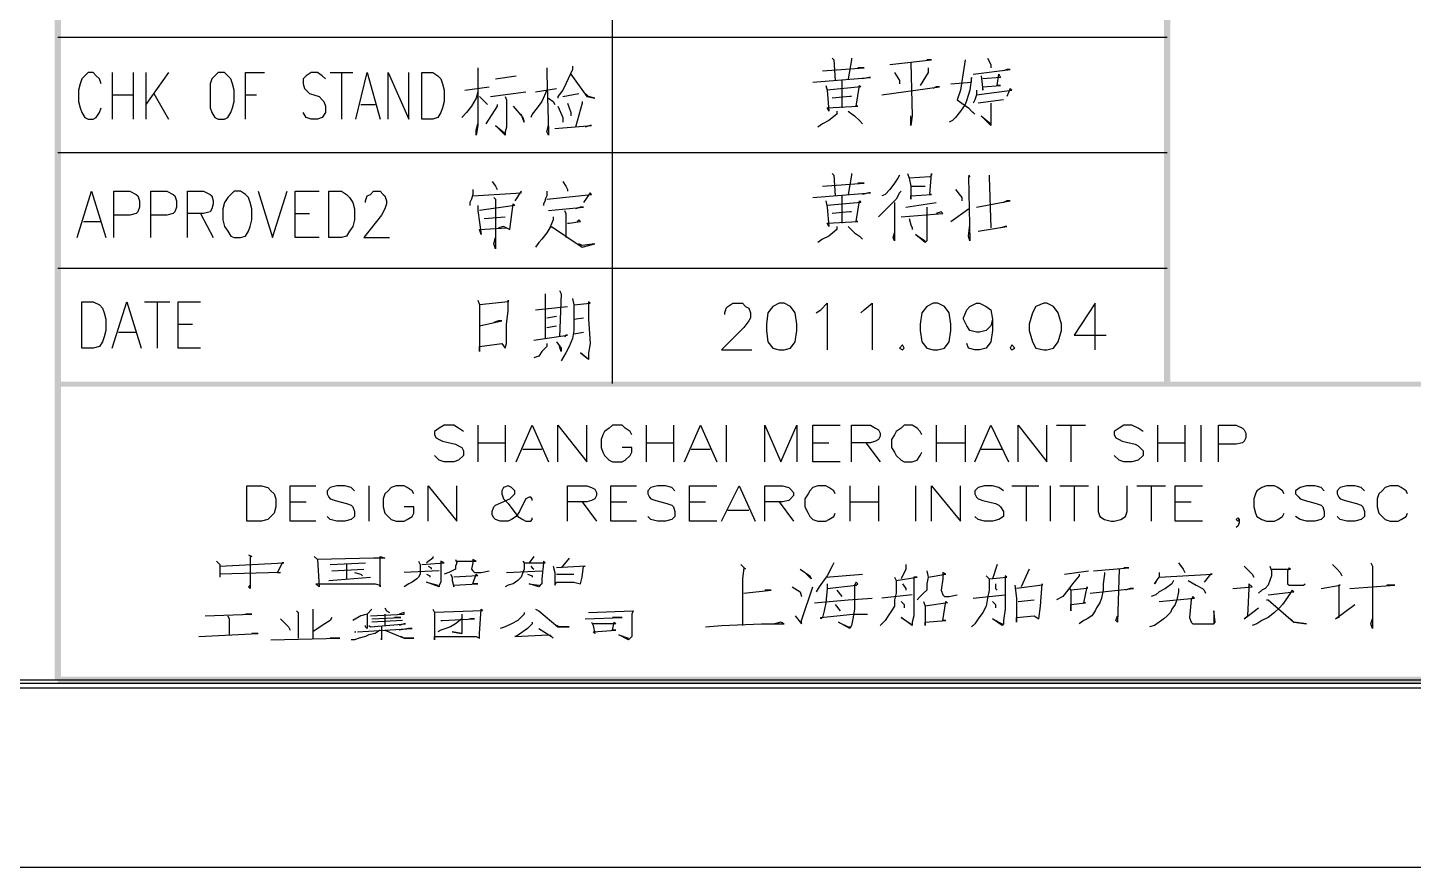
# Model space of a CAD drawing. Header units: millimetres. Extents: x 0.6 to 49, y 0.3 to 23.1.
# Drawn here: x 41.68 to 44.561, y 0.28 to 2.027 of the extents above; entities that cross this region are included whole.
import ezdxf

# ---------------------------------------------------------------- set-up
doc = ezdxf.new("R2010")
doc.units = ezdxf.units.MM
doc.layers.add('PDF_Geometry', color=7, linetype='Continuous')
doc.layers.add('PDF_Solid Fills', color=7, linetype='Continuous')

msp = doc.modelspace()

# ---------------------------------------------------------------- linework, layer by layer
at = {"layer": 'PDF_Geometry', "lineweight": 25}
for points in [[(0.6028, 23.1), (0.6028, 0.28), (49.0494, 0.28), (49.0494, 23.1)], [(1.5528, 22.7267), (1.5528, 0.6533), (48.6761, 0.6533), (48.6761, 22.7267)], [(42.0761, 1.9333), (42.0694, 1.9267), (42.0628, 1.92), (42.0594, 1.91), (42.0594, 1.86), (42.0628, 1.85), (42.0694, 1.84), (42.0761, 1.8367), (42.0894, 1.8367), (42.0961, 1.84), (42.1028, 1.85), (42.1061, 1.86), (42.1094, 1.8733), (42.1094, 1.8967), (42.1061, 1.91), (42.1028, 1.92), (42.0961, 1.9267), (42.0894, 1.9333)], [(42.4994, 1.8367), (42.4994, 1.9333), (42.5228, 1.9333), (42.5328, 1.9267), (42.5394, 1.92), (42.5428, 1.91), (42.5461, 1.8967), (42.5461, 1.8733), (42.5428, 1.86), (42.5394, 1.85), (42.5328, 1.84), (42.5228, 1.8367)], [(42.1094, 1.6867), (42.1028, 1.68), (42.0961, 1.6733), (42.0894, 1.6633), (42.0861, 1.65), (42.0861, 1.6267), (42.0894, 1.6133), (42.0961, 1.6033), (42.1028, 1.5933), (42.1094, 1.59), (42.1228, 1.59), (42.1328, 1.5933), (42.1394, 1.6033), (42.1428, 1.6133), (42.1461, 1.6267), (42.1461, 1.65), (42.1428, 1.6633), (42.1394, 1.6733), (42.1328, 1.68), (42.1228, 1.6867)], [(42.3061, 1.59), (42.3061, 1.6867), (42.3328, 1.6867), (42.3428, 1.68), (42.3494, 1.6733), (42.3561, 1.6633), (42.3594, 1.65), (42.3594, 1.6267), (42.3561, 1.6133), (42.3494, 1.6033), (42.3428, 1.5933), (42.3328, 1.59)], [(41.7928, 1.36), (41.7928, 1.4567), (41.8161, 1.4567), (41.8294, 1.45), (41.8361, 1.4433), (41.8394, 1.4333), (41.8428, 1.42), (41.8428, 1.3967), (41.8394, 1.3833), (41.8361, 1.3733), (41.8294, 1.3633), (41.8161, 1.36)], [(43.2428, 1.4533), (43.2294, 1.4467), (43.2194, 1.4333), (43.2161, 1.41), (43.2161, 1.3967), (43.2194, 1.3733), (43.2294, 1.36), (43.2428, 1.3567), (43.2528, 1.3567), (43.2661, 1.36), (43.2761, 1.3733), (43.2794, 1.3967), (43.2794, 1.41), (43.2761, 1.4333), (43.2661, 1.4467), (43.2528, 1.4533)], [(43.5628, 1.4533), (43.5494, 1.4467), (43.5394, 1.4333), (43.5361, 1.41), (43.5361, 1.3967), (43.5394, 1.3733), (43.5494, 1.36), (43.5628, 1.3567), (43.5728, 1.3567), (43.5861, 1.36), (43.5961, 1.3733), (43.5994, 1.3967), (43.5994, 1.41), (43.5961, 1.4333), (43.5861, 1.4467), (43.5728, 1.4533)], [(43.7928, 1.4533), (43.7761, 1.4467), (43.7694, 1.4333), (43.7628, 1.41), (43.7628, 1.3967), (43.7694, 1.3733), (43.7761, 1.36), (43.7928, 1.3567), (43.7994, 1.3567), (43.8128, 1.36), (43.8228, 1.3733), (43.8294, 1.3967), (43.8294, 1.41), (43.8228, 1.4333), (43.8128, 1.4467), (43.7994, 1.4533)], [(43.4994, 1.3667), (43.4928, 1.36), (43.4994, 1.3567), (43.5028, 1.36)], [(43.7261, 1.3667), (43.7228, 1.36), (43.7261, 1.3567), (43.7328, 1.36)], [(42.1361, 1), (42.1361, 1.0733), (42.1661, 1.0733), (42.1794, 1.07), (42.1861, 1.0633), (42.1928, 1.0567), (42.1961, 1.0467), (42.1961, 1.03), (42.1928, 1.0167), (42.1861, 1.01), (42.1794, 1.0033), (42.1661, 1)]]:
    msp.add_lwpolyline(points, close=True, dxfattribs=at)
for points in [[(48.6661, 0.6633), (48.6661, 22.7167), (1.5628, 22.7167), (1.5628, 0.6633), (48.6761, 0.6633)], [(48.6594, 0.67), (48.6594, 22.71), (1.5694, 22.71), (1.5694, 0.67), (48.6761, 0.67)], [(42.8961, 1.2867), (42.8961, 2.7267)], [(41.7428, 2.0067), (44.0494, 2.0067)], [(43.3528, 1.9633), (43.3561, 1.96), (43.3594, 1.9167)], [(43.3928, 1.9633), (43.3928, 1.96), (43.3861, 1.92)], [(43.4728, 1.95), (43.5594, 1.96), (43.5494, 1.96)], [(43.6294, 1.96), (43.6194, 1.8967), (43.6128, 1.8767), (43.6228, 1.87), (43.6361, 1.86), (43.6428, 1.8533), (43.6494, 1.8467), (43.6394, 1.8567)], [(43.6761, 1.9633), (43.6828, 1.95), (43.6828, 1.9433)], [(41.8328, 1.91), (41.8294, 1.92), (41.8228, 1.9267), (41.8161, 1.9333), (41.8061, 1.9333), (41.7994, 1.9267), (41.7928, 1.92), (41.7894, 1.91), (41.7861, 1.8967), (41.7861, 1.8733), (41.7894, 1.86), (41.7928, 1.85), (41.7994, 1.84), (41.8061, 1.8367), (41.8161, 1.8367), (41.8228, 1.84), (41.8294, 1.85), (41.8328, 1.86)], [(41.8561, 1.9333), (41.8561, 1.8367)], [(41.8994, 1.9333), (41.8994, 1.8367)], [(41.9261, 1.9333), (41.9261, 1.8367)], [(41.9728, 1.9333), (41.9261, 1.8667)], [(42.1328, 1.8367), (42.1328, 1.9333), (42.1728, 1.9333)], [(42.2994, 1.92), (42.2928, 1.9267), (42.2828, 1.9333), (42.2694, 1.9333), (42.2594, 1.9267), (42.2528, 1.92), (42.2528, 1.91), (42.2561, 1.9), (42.2594, 1.8967), (42.2661, 1.89), (42.2861, 1.8833), (42.2928, 1.8767), (42.2961, 1.8733), (42.2994, 1.8633), (42.2994, 1.85), (42.2928, 1.84), (42.2828, 1.8367), (42.2694, 1.8367), (42.2594, 1.84), (42.2528, 1.85)], [(42.3094, 1.9333), (42.3561, 1.9333)], [(42.3328, 1.9333), (42.3328, 1.8367)], [(42.3628, 1.8367), (42.3861, 1.9333), (42.4128, 1.8367)], [(42.4294, 1.8367), (42.4294, 1.9333), (42.4728, 1.8367), (42.4728, 1.9333)], [(42.6161, 1.9433), (42.6161, 1.8233), (42.6128, 1.8033), (42.6128, 1.8133), (42.6161, 1.8267)], [(42.7594, 1.9433), (42.7594, 1.93), (42.7628, 1.81), (42.7628, 1.8033), (42.7594, 1.81), (42.7628, 1.8233)], [(42.8128, 1.9467), (42.8128, 1.94), (42.7994, 1.91), (42.7928, 1.8967), (42.7828, 1.8833), (42.7828, 1.88)], [(43.3328, 1.9367), (43.4194, 1.9433), (43.4061, 1.9433)], [(43.4828, 1.9333), (43.4928, 1.9167), (43.4928, 1.91)], [(43.5161, 1.9533), (43.5194, 1.8433), (43.5161, 1.8233), (43.5161, 1.8433)], [(43.5528, 1.9433), (43.5528, 1.9333), (43.5361, 1.9067)], [(43.6461, 1.93), (43.7228, 1.94), (43.7161, 1.94), (43.7094, 1.9367)], [(42.5894, 1.8967), (42.6394, 1.9033)], [(42.6528, 1.92), (42.6961, 1.9267)], [(42.8094, 1.93), (42.8428, 1.8833), (42.8594, 1.88), (42.8461, 1.8833), (42.8361, 1.8933)], [(43.3128, 1.9133), (43.4328, 1.9233), (43.4294, 1.9233), (43.4161, 1.92)], [(43.3394, 1.9067), (43.3428, 1.8967), (43.3461, 1.8533), (43.3428, 1.86), (43.4061, 1.8633), (43.4028, 1.8633), (43.4094, 1.9067), (43.4128, 1.9033), (43.3428, 1.8967)], [(43.3728, 1.9167), (43.3728, 1.86)], [(43.4561, 1.8867), (43.5761, 1.9033), (43.5694, 1.9033), (43.5628, 1.9)], [(43.5994, 1.91), (43.6428, 1.9133), (43.6428, 1.9233), (43.6394, 1.8967), (43.6328, 1.8767), (43.6294, 1.8667), (43.6194, 1.8533), (43.6094, 1.84), (43.6028, 1.8333), (43.5961, 1.83)], [(43.6628, 1.9267), (43.6661, 1.8967), (43.6661, 1.9033), (43.7028, 1.9067), (43.6961, 1.9067), (43.6994, 1.93), (43.7028, 1.9233), (43.6661, 1.92)], [(41.8561, 1.8867), (41.8994, 1.8867)], [(41.9428, 1.89), (41.9728, 1.8367)], [(42.1328, 1.8867), (42.1561, 1.8867)], [(42.6161, 1.8933), (42.6128, 1.88), (42.6028, 1.8633), (42.5928, 1.85), (42.5828, 1.84)], [(42.6194, 1.8833), (42.6361, 1.8667)], [(42.6428, 1.8833), (42.7161, 1.8933)], [(42.6728, 1.8833), (42.6761, 1.8767), (42.6761, 1.82), (42.6728, 1.81), (42.6728, 1.8033), (42.6528, 1.8233), (42.6728, 1.8067)], [(42.7594, 1.8967), (42.7494, 1.8733), (42.7394, 1.86), (42.7294, 1.8467), (42.7261, 1.84)], [(42.7361, 1.8933), (42.7794, 1.9)], [(42.7628, 1.88), (42.7728, 1.8733), (42.7761, 1.8667)], [(42.7928, 1.8833), (42.8261, 1.89)], [(42.8328, 1.8733), (42.8328, 1.87), (42.8194, 1.82)], [(43.3928, 1.8833), (43.3894, 1.8833), (43.3528, 1.88)], [(43.6528, 1.8967), (43.6528, 1.8867), (43.6494, 1.8767), (43.6461, 1.87)], [(43.6528, 1.8867), (43.7261, 1.8967), (43.7228, 1.9), (43.7161, 1.8833)], [(43.7094, 1.8767), (43.6561, 1.87)], [(42.3728, 1.8667), (42.4028, 1.8667)], [(42.6561, 1.8667), (42.6561, 1.8633), (42.6328, 1.8267)], [(42.6894, 1.8633), (42.7094, 1.84), (42.7128, 1.83), (42.7061, 1.8467)], [(42.7828, 1.8633), (42.7928, 1.84), (42.7928, 1.83)], [(42.8028, 1.87), (42.8094, 1.85), (42.8094, 1.8433)], [(43.3628, 1.8533), (43.3628, 1.8467), (43.3461, 1.8333), (43.3328, 1.8267), (43.3228, 1.82)], [(43.3861, 1.8533), (43.3994, 1.8433), (43.4094, 1.8333), (43.4161, 1.8267)], [(43.6828, 1.87), (43.6828, 1.8233), (43.6628, 1.8433), (43.6828, 1.8267)], [(42.7761, 1.8167), (42.8528, 1.8233), (42.8494, 1.8233), (42.8394, 1.82)], [(41.7428, 1.7667), (44.0494, 1.7667)], [(42.6461, 1.7067), (42.6528, 1.6967), (42.6561, 1.69)], [(42.7928, 1.7067), (42.7994, 1.6967), (42.8028, 1.69), (42.8028, 1.6867)], [(43.3328, 1.6967), (43.4194, 1.7033), (43.4061, 1.7033)], [(43.3528, 1.7233), (43.3561, 1.72), (43.3594, 1.6767)], [(43.3928, 1.7233), (43.3928, 1.72), (43.3861, 1.68)], [(43.4928, 1.72), (43.4894, 1.7133), (43.4828, 1.7033), (43.4728, 1.69), (43.4628, 1.68), (43.4561, 1.6767)], [(43.5094, 1.7233), (43.5128, 1.7133), (43.5161, 1.6967), (43.5161, 1.67), (43.5161, 1.6767), (43.5594, 1.68), (43.5561, 1.68), (43.5594, 1.7233), (43.5594, 1.72), (43.5561, 1.7167), (43.5128, 1.7133)], [(43.6361, 1.72), (43.6394, 1.7167), (43.6361, 1.7167), (43.6394, 1.5833), (43.6361, 1.5933), (43.6394, 1.6167)], [(43.6794, 1.72), (43.6794, 1.7167), (43.6828, 1.61)], [(41.7828, 1.59), (41.8128, 1.6867), (41.8428, 1.59)], [(41.8594, 1.59), (41.8594, 1.6867), (41.8928, 1.6867), (41.9061, 1.68), (41.9094, 1.6767), (41.9128, 1.6667), (41.9128, 1.6533), (41.9094, 1.6433), (41.9061, 1.64), (41.8928, 1.6367), (41.8594, 1.6367)], [(41.9361, 1.59), (41.9361, 1.6867), (41.9694, 1.6867), (41.9828, 1.68), (41.9861, 1.6767), (41.9894, 1.6667), (41.9894, 1.6533), (41.9861, 1.6433), (41.9828, 1.64), (41.9694, 1.6367), (41.9361, 1.6367)], [(42.0128, 1.59), (42.0128, 1.6867), (42.0461, 1.6867), (42.0594, 1.68), (42.0628, 1.6767), (42.0661, 1.6667), (42.0661, 1.66), (42.0628, 1.65), (42.0594, 1.6433), (42.0461, 1.64), (42.0128, 1.64)], [(42.1594, 1.6867), (42.1894, 1.59), (42.2194, 1.6867)], [(42.2861, 1.59), (42.2361, 1.59), (42.2361, 1.6867), (42.2861, 1.6867)], [(42.3828, 1.6633), (42.3828, 1.6667), (42.3861, 1.6767), (42.3928, 1.68), (42.3994, 1.6867), (42.4128, 1.6867), (42.4194, 1.68), (42.4228, 1.6767), (42.4261, 1.6667), (42.4261, 1.66), (42.4228, 1.65), (42.4161, 1.6367), (42.3794, 1.59), (42.4328, 1.59)], [(42.6061, 1.69), (42.6061, 1.68), (42.6028, 1.67), (42.5994, 1.6633), (42.5994, 1.6567)], [(42.6061, 1.6767), (42.7061, 1.6833), (42.7061, 1.6867), (42.6928, 1.6667)], [(42.6494, 1.6733), (42.6528, 1.67), (42.6528, 1.5667), (42.6494, 1.5767), (42.6528, 1.59)], [(42.7594, 1.6867), (42.7594, 1.6767), (42.7561, 1.67), (42.7561, 1.6667), (42.7528, 1.66), (42.7528, 1.6567)], [(42.7594, 1.67), (42.8528, 1.68), (42.8494, 1.6833), (42.8361, 1.6633)], [(43.3128, 1.6733), (43.4328, 1.6833), (43.4294, 1.6833), (43.4161, 1.68)], [(43.3728, 1.6767), (43.3728, 1.62)], [(43.4961, 1.6867), (43.4928, 1.6833), (43.4861, 1.67), (43.4694, 1.6533), (43.4594, 1.6433), (43.4494, 1.6333)], [(43.5161, 1.6967), (43.5461, 1.6967)], [(43.6094, 1.69), (43.6194, 1.6767), (43.6228, 1.6733), (43.6228, 1.6667)], [(42.6161, 1.6567), (42.6161, 1.6467), (42.6228, 1.5967), (42.6194, 1.6067), (42.6761, 1.61), (42.6694, 1.6133), (42.6594, 1.61)], [(42.6761, 1.61), (42.6828, 1.6067), (42.6894, 1.66), (42.6928, 1.6567), (42.6194, 1.6467)], [(42.7628, 1.6467), (42.8361, 1.6533), (42.8294, 1.6533), (42.8194, 1.65)], [(42.7961, 1.6467), (42.7994, 1.64), (42.7994, 1.59)], [(43.3394, 1.6667), (43.3428, 1.6533), (43.3461, 1.6133), (43.3428, 1.62), (43.4061, 1.6233), (43.4028, 1.6233), (43.4094, 1.6667), (43.4128, 1.6633), (43.3428, 1.6567)], [(43.3928, 1.6433), (43.3894, 1.6433), (43.3528, 1.64)], [(43.4828, 1.6633), (43.4828, 1.5833), (43.4794, 1.59), (43.4828, 1.6)], [(43.4961, 1.6333), (43.5828, 1.64), (43.5794, 1.6433), (43.5694, 1.64)], [(43.5061, 1.6533), (43.5694, 1.6633)], [(43.5494, 1.6533), (43.5494, 1.5833), (43.5461, 1.58), (43.5261, 1.5967), (43.5461, 1.5833)], [(43.5994, 1.6233), (43.6361, 1.65)], [(43.6528, 1.6533), (43.7228, 1.6667), (43.7161, 1.6667), (43.7094, 1.6633)], [(41.7961, 1.6233), (41.8328, 1.6233)], [(42.0394, 1.64), (42.0661, 1.59)], [(42.2361, 1.64), (42.2661, 1.64)], [(42.6294, 1.63), (42.6728, 1.6333)], [(42.7728, 1.6333), (42.7728, 1.6267), (42.7661, 1.61), (42.7594, 1.6), (42.7494, 1.5867), (42.7428, 1.58), (42.7361, 1.57)], [(42.7661, 1.61), (42.7694, 1.6133), (42.8328, 1.57), (42.8594, 1.5767), (42.8328, 1.5733), (42.8261, 1.5767)], [(42.8028, 1.62), (42.8061, 1.62), (42.8294, 1.6233), (42.8261, 1.6267), (42.8228, 1.6233)], [(43.3628, 1.6133), (43.3628, 1.6067), (43.3461, 1.5933), (43.3328, 1.5867), (43.3228, 1.58)], [(43.3861, 1.6133), (43.3994, 1.6), (43.4094, 1.5933), (43.4161, 1.5867)], [(43.5128, 1.63), (43.5161, 1.6167), (43.5194, 1.61), (43.5194, 1.6067)], [(43.6561, 1.6033), (43.7161, 1.6133), (43.7128, 1.6133), (43.7028, 1.61)], [(41.7428, 1.5267), (44.0494, 1.5267)], [(42.7561, 1.4733), (42.7561, 1.38)], [(42.7861, 1.48), (42.7894, 1.4733), (42.7861, 1.3833)], [(41.8561, 1.36), (41.8861, 1.4567), (41.9161, 1.36)], [(41.9228, 1.4567), (41.9761, 1.4567)], [(41.9494, 1.4567), (41.9494, 1.36)], [(42.0394, 1.36), (41.9928, 1.36), (41.9928, 1.4567), (42.0394, 1.4567)], [(42.6161, 1.46), (42.6194, 1.45), (42.6194, 1.3533), (42.6194, 1.3633), (42.6661, 1.37), (42.6728, 1.36), (42.6761, 1.37), (42.6761, 1.41), (42.6794, 1.4367), (42.6794, 1.46), (42.6794, 1.4567), (42.6194, 1.45)], [(42.7361, 1.44), (42.8028, 1.4467)], [(42.8128, 1.4633), (42.8161, 1.45), (42.8161, 1.3967), (42.8128, 1.38), (42.8061, 1.3633), (42.7994, 1.35), (42.7894, 1.3333)], [(42.8161, 1.45), (42.8494, 1.4533), (42.8461, 1.4567), (42.8461, 1.42), (42.8494, 1.37), (42.8461, 1.35), (42.8461, 1.3367), (42.8294, 1.35), (42.8428, 1.34)], [(43.1294, 1.43), (43.1294, 1.4333), (43.1328, 1.4433), (43.1361, 1.4467), (43.1461, 1.4533), (43.1661, 1.4533), (43.1728, 1.4467), (43.1794, 1.4433), (43.1828, 1.4333), (43.1828, 1.4233), (43.1794, 1.4167), (43.1694, 1.4033), (43.1228, 1.3567), (43.1861, 1.3567)], [(43.3194, 1.4333), (43.3294, 1.44), (43.3428, 1.4533), (43.3428, 1.3567)], [(43.4128, 1.4333), (43.4194, 1.44), (43.4361, 1.4533), (43.4361, 1.3567)], [(43.6861, 1.42), (43.6828, 1.4067), (43.6728, 1.3967), (43.6594, 1.3933), (43.6528, 1.3933), (43.6394, 1.3967), (43.6328, 1.4067), (43.6261, 1.42), (43.6261, 1.4233), (43.6328, 1.44), (43.6394, 1.4467), (43.6528, 1.4533), (43.6594, 1.4533), (43.6728, 1.4467), (43.6828, 1.44), (43.6861, 1.42), (43.6861, 1.3967), (43.6828, 1.3733), (43.6728, 1.36), (43.6594, 1.3567), (43.6494, 1.3567), (43.6361, 1.36), (43.6328, 1.37)], [(43.8994, 1.3567), (43.8994, 1.4533), (43.8561, 1.3867), (43.9228, 1.3867)], [(42.6194, 1.4067), (42.6661, 1.4167), (42.6594, 1.4167), (42.6494, 1.4133)], [(42.7594, 1.4233), (42.7794, 1.4267)], [(42.8161, 1.42), (42.8361, 1.4233)], [(41.8694, 1.3933), (41.9061, 1.3933)], [(41.9928, 1.41), (42.0228, 1.41)], [(42.7328, 1.3767), (42.8028, 1.3867), (42.7994, 1.3867), (42.7961, 1.3833)], [(42.7594, 1.4033), (42.7794, 1.4067)], [(42.8161, 1.39), (42.8361, 1.3933)], [(42.7594, 1.37), (42.7594, 1.3633), (42.7494, 1.3533), (42.7428, 1.3433), (42.7328, 1.34)], [(42.7794, 1.3733), (42.7894, 1.36), (42.7894, 1.3533), (42.7861, 1.3633)], [(42.5861, 1.1867), (42.5761, 1.1933), (42.5661, 1.2), (42.5461, 1.2), (42.5361, 1.1933), (42.5261, 1.1867), (42.5261, 1.18), (42.5294, 1.1733), (42.5361, 1.17), (42.5428, 1.1667), (42.5694, 1.16), (42.5761, 1.1567), (42.5828, 1.1533), (42.5861, 1.1467), (42.5861, 1.1367), (42.5761, 1.1267), (42.5661, 1.1233), (42.5461, 1.1233), (42.5361, 1.1267), (42.5261, 1.1367)], [(42.6161, 1.2), (42.6161, 1.1233)], [(42.6728, 1.2), (42.6728, 1.1233)], [(42.6961, 1.1233), (42.7294, 1.2), (42.7628, 1.1233)], [(42.7828, 1.1233), (42.7828, 1.2), (42.8428, 1.1233), (42.8428, 1.2)], [(42.9361, 1.18), (42.9328, 1.1867), (42.9228, 1.1933), (42.9161, 1.2), (42.8961, 1.2), (42.8894, 1.1933), (42.8794, 1.1867), (42.8761, 1.18), (42.8728, 1.17), (42.8728, 1.1533), (42.8761, 1.1433), (42.8794, 1.1367), (42.8894, 1.1267), (42.8961, 1.1233), (42.9161, 1.1233), (42.9228, 1.1267), (42.9328, 1.1367), (42.9361, 1.1433), (42.9361, 1.1533), (42.9161, 1.1533)], [(42.9661, 1.2), (42.9661, 1.1233)], [(43.0228, 1.2), (43.0228, 1.1233)], [(43.0461, 1.1233), (43.0794, 1.2), (43.1128, 1.1233)], [(43.1328, 1.2), (43.1328, 1.1233)], [(43.2128, 1.1233), (43.2128, 1.2), (43.2461, 1.1233), (43.2794, 1.2), (43.2794, 1.1233)], [(43.3694, 1.1233), (43.3128, 1.1233), (43.3128, 1.2), (43.3694, 1.2)], [(43.3928, 1.1233), (43.3928, 1.2), (43.4328, 1.2), (43.4428, 1.1933), (43.4494, 1.19), (43.4528, 1.1833), (43.4528, 1.1767), (43.4494, 1.17), (43.4428, 1.1667), (43.4328, 1.1633), (43.3928, 1.1633)], [(43.5394, 1.18), (43.5361, 1.1867), (43.5294, 1.1933), (43.5194, 1.2), (43.5028, 1.2), (43.4961, 1.1933), (43.4861, 1.1867), (43.4828, 1.18), (43.4761, 1.17), (43.4761, 1.1533), (43.4828, 1.1433), (43.4861, 1.1367), (43.4961, 1.1267), (43.5028, 1.1233), (43.5194, 1.1233), (43.5294, 1.1267), (43.5361, 1.1367), (43.5394, 1.1433)], [(43.5694, 1.2), (43.5694, 1.1233)], [(43.6294, 1.2), (43.6294, 1.1233)], [(43.6494, 1.1233), (43.6828, 1.2), (43.7194, 1.1233)], [(43.7394, 1.1233), (43.7394, 1.2), (43.7994, 1.1233), (43.7994, 1.2)], [(43.8194, 1.2), (43.8794, 1.2)], [(43.8494, 1.2), (43.8494, 1.1233)], [(43.9994, 1.1867), (43.9894, 1.1933), (43.9761, 1.2), (43.9594, 1.2), (43.9494, 1.1933), (43.9394, 1.1867), (43.9394, 1.18), (43.9428, 1.1733), (43.9494, 1.17), (43.9561, 1.1667), (43.9828, 1.16), (43.9894, 1.1567), (43.9928, 1.1533), (43.9994, 1.1467), (43.9994, 1.1367), (43.9894, 1.1267), (43.9761, 1.1233), (43.9594, 1.1233), (43.9494, 1.1267), (43.9394, 1.1367)], [(44.0294, 1.2), (44.0294, 1.1233)], [(44.0861, 1.2), (44.0861, 1.1233)], [(44.1194, 1.2), (44.1194, 1.1233)], [(44.1561, 1.1233), (44.1561, 1.2), (44.1928, 1.2), (44.2061, 1.1933), (44.2094, 1.19), (44.2128, 1.1833), (44.2128, 1.1733), (44.2094, 1.1667), (44.2061, 1.1633), (44.1928, 1.16), (44.1561, 1.16)], [(42.6161, 1.1633), (42.6728, 1.1633)], [(42.9661, 1.1633), (43.0228, 1.1633)], [(43.3128, 1.1633), (43.3461, 1.1633)], [(43.4228, 1.1633), (43.4528, 1.1233)], [(43.5694, 1.1633), (43.6294, 1.1633)], [(44.0294, 1.1633), (44.0861, 1.1633)], [(42.7094, 1.15), (42.7494, 1.15)], [(43.0594, 1.15), (43.0994, 1.15)], [(43.6628, 1.15), (43.7061, 1.15)], [(42.2794, 1), (42.2261, 1), (42.2261, 1.0733), (42.2794, 1.0733)], [(42.3594, 1.0633), (42.3528, 1.07), (42.3394, 1.0733), (42.3228, 1.0733), (42.3094, 1.07), (42.3028, 1.0633), (42.3028, 1.0567), (42.3061, 1.05), (42.3094, 1.0467), (42.3194, 1.0433), (42.3428, 1.0367), (42.3528, 1.0333), (42.3561, 1.03), (42.3594, 1.02), (42.3594, 1.01), (42.3528, 1.0033), (42.3394, 1), (42.3228, 1), (42.3094, 1.0033), (42.3028, 1.01)], [(42.3894, 1.0733), (42.3894, 1)], [(42.4828, 1.0567), (42.4794, 1.0633), (42.4694, 1.07), (42.4628, 1.0733), (42.4461, 1.0733), (42.4361, 1.07), (42.4294, 1.0633), (42.4228, 1.0567), (42.4194, 1.0467), (42.4194, 1.03), (42.4228, 1.0167), (42.4294, 1.01), (42.4361, 1.0033), (42.4461, 1), (42.4628, 1), (42.4694, 1.0033), (42.4794, 1.01), (42.4828, 1.0167), (42.4828, 1.03), (42.4628, 1.03)], [(42.5128, 1), (42.5128, 1.0733), (42.5728, 1), (42.5728, 1.0733)], [(42.7294, 1.0433), (42.7294, 1.0467), (42.7261, 1.05), (42.7228, 1.05), (42.7161, 1.0467), (42.7128, 1.04), (42.7028, 1.02), (42.6961, 1.01), (42.6861, 1.0033), (42.6794, 1), (42.6628, 1), (42.6528, 1.0033), (42.6494, 1.0067), (42.6461, 1.0133), (42.6461, 1.02), (42.6494, 1.03), (42.6528, 1.0333), (42.6828, 1.0467), (42.6861, 1.05), (42.6928, 1.0567), (42.6928, 1.0633), (42.6861, 1.07), (42.6794, 1.0733), (42.6694, 1.07), (42.6661, 1.0633), (42.6661, 1.0567), (42.6694, 1.0467), (42.6794, 1.0367), (42.6994, 1.01), (42.7094, 1.0033), (42.7161, 1), (42.7261, 1), (42.7294, 1.0033), (42.7294, 1.0067)], [(42.8028, 1), (42.8028, 1.0733), (42.8428, 1.0733), (42.8528, 1.07), (42.8594, 1.0667), (42.8628, 1.06), (42.8628, 1.0533), (42.8594, 1.0467), (42.8528, 1.0433), (42.8428, 1.04), (42.8028, 1.04)], [(42.9461, 1), (42.8928, 1), (42.8928, 1.0733), (42.9461, 1.0733)], [(43.0261, 1.0633), (43.0194, 1.07), (43.0061, 1.0733), (42.9894, 1.0733), (42.9761, 1.07), (42.9694, 1.0633), (42.9694, 1.0567), (42.9728, 1.05), (42.9761, 1.0467), (42.9861, 1.0433), (43.0094, 1.0367), (43.0194, 1.0333), (43.0228, 1.03), (43.0261, 1.02), (43.0261, 1.01), (43.0194, 1.0033), (43.0061, 1), (42.9894, 1), (42.9761, 1.0033), (42.9694, 1.01)], [(43.1128, 1), (43.0561, 1), (43.0561, 1.0733), (43.1128, 1.0733)], [(43.1228, 1), (43.1594, 1.0733), (43.1928, 1)], [(43.2128, 1), (43.2128, 1.0733), (43.2494, 1.0733), (43.2628, 1.07), (43.2661, 1.0667), (43.2728, 1.06), (43.2728, 1.0533), (43.2661, 1.0467), (43.2628, 1.0433), (43.2494, 1.04), (43.2128, 1.04)], [(43.3594, 1.0567), (43.3561, 1.0633), (43.3461, 1.07), (43.3394, 1.0733), (43.3228, 1.0733), (43.3128, 1.07), (43.3061, 1.0633), (43.3028, 1.0567), (43.2961, 1.0467), (43.2961, 1.03), (43.3028, 1.0167), (43.3061, 1.01), (43.3128, 1.0033), (43.3228, 1), (43.3394, 1), (43.3461, 1.0033), (43.3561, 1.01), (43.3594, 1.0167)], [(43.3894, 1.0733), (43.3894, 1)], [(43.4494, 1.0733), (43.4494, 1)], [(43.5261, 1.0733), (43.5261, 1)], [(43.5594, 1), (43.5594, 1.0733), (43.6194, 1), (43.6194, 1.0733)], [(43.7094, 1.0633), (43.6994, 1.07), (43.6861, 1.0733), (43.6694, 1.0733), (43.6561, 1.07), (43.6494, 1.0633), (43.6494, 1.0567), (43.6528, 1.05), (43.6561, 1.0467), (43.6661, 1.0433), (43.6928, 1.0367), (43.6994, 1.0333), (43.7028, 1.03), (43.7094, 1.02), (43.7094, 1.01), (43.6994, 1.0033), (43.6861, 1), (43.6694, 1), (43.6561, 1.0033), (43.6494, 1.01)], [(43.7261, 1.0733), (43.7828, 1.0733)], [(43.7561, 1.0733), (43.7561, 1)], [(43.8061, 1.0733), (43.8061, 1)], [(43.8261, 1.0733), (43.8861, 1.0733)], [(43.8561, 1.0733), (43.8561, 1)], [(43.9061, 1.0733), (43.9061, 1.02), (43.9094, 1.01), (43.9194, 1.0033), (43.9328, 1), (43.9394, 1), (43.9528, 1.0033), (43.9628, 1.01), (43.9661, 1.02), (43.9661, 1.0733)], [(43.9861, 1.0733), (44.0461, 1.0733)], [(44.0161, 1.0733), (44.0161, 1)], [(44.1228, 1), (44.0661, 1), (44.0661, 1.0733), (44.1228, 1.0733)], [(44.2928, 1.0567), (44.2894, 1.0633), (44.2794, 1.07), (44.2728, 1.0733), (44.2561, 1.0733), (44.2461, 1.07), (44.2361, 1.0633), (44.2328, 1.0567), (44.2294, 1.0467), (44.2294, 1.03), (44.2328, 1.0167), (44.2361, 1.01), (44.2461, 1.0033), (44.2561, 1), (44.2728, 1), (44.2794, 1.0033), (44.2894, 1.01), (44.2928, 1.0167)], [(44.3761, 1.0633), (44.3694, 1.07), (44.3561, 1.0733), (44.3394, 1.0733), (44.3261, 1.07), (44.3161, 1.0633), (44.3161, 1.0567), (44.3228, 1.05), (44.3261, 1.0467), (44.3361, 1.0433), (44.3594, 1.0367), (44.3694, 1.0333), (44.3728, 1.03), (44.3761, 1.02), (44.3761, 1.01), (44.3694, 1.0033), (44.3561, 1), (44.3394, 1), (44.3261, 1.0033), (44.3161, 1.01)], [(44.4594, 1.0633), (44.4528, 1.07), (44.4394, 1.0733), (44.4228, 1.0733), (44.4094, 1.07), (44.4028, 1.0633), (44.4028, 1.0567), (44.4061, 1.05), (44.4094, 1.0467), (44.4194, 1.0433), (44.4428, 1.0367), (44.4528, 1.0333), (44.4561, 1.03), (44.4594, 1.02), (44.4594, 1.01), (44.4528, 1.0033), (44.4394, 1), (44.4228, 1), (44.4094, 1.0033), (44.4028, 1.01)], [(44.5494, 1.0567), (44.5461, 1.0633), (44.5361, 1.07), (44.5294, 1.0733), (44.5128, 1.0733), (44.5028, 1.07), (44.4961, 1.0633), (44.4894, 1.0567), (44.4861, 1.0467), (44.4861, 1.03), (44.4894, 1.0167), (44.4961, 1.01), (44.5028, 1.0033), (44.5128, 1), (44.5294, 1), (44.5361, 1.0033), (44.5461, 1.01), (44.5494, 1.0167)], [(42.2261, 1.04), (42.2594, 1.04)], [(42.8328, 1.04), (42.8628, 1)], [(42.8928, 1.04), (42.9261, 1.04)], [(43.0561, 1.04), (43.0894, 1.04)], [(43.2428, 1.04), (43.2728, 1)], [(43.3894, 1.04), (43.4494, 1.04)], [(44.0661, 1.04), (44.0994, 1.04)], [(43.1361, 1.0233), (43.1794, 1.0233)], [(44.1994, 1.0033), (44.1961, 1), (44.1928, 1.0033), (44.1961, 1.0067), (44.1994, 1.0033), (44.1994, 0.9967), (44.1961, 0.99), (44.1928, 0.9867)], [(42.1394, 0.93), (42.1461, 0.9267), (42.1428, 0.9267), (42.1428, 0.86), (42.1394, 0.8633), (42.1428, 0.8667)], [(42.2761, 0.9267), (42.2828, 0.92), (42.2861, 0.8633), (42.2794, 0.87), (42.4028, 0.87), (42.4128, 0.8667), (42.4128, 0.8633), (42.4128, 0.8733), (42.4128, 0.9267), (42.4228, 0.9233), (42.3994, 0.9233), (42.2828, 0.92)], [(42.5228, 0.9267), (42.5228, 0.9233), (42.5094, 0.9133)], [(42.7328, 0.9267), (42.7228, 0.9133)], [(42.8061, 0.9233), (42.7894, 0.9033)], [(42.0728, 0.9167), (42.0794, 0.91), (42.0794, 0.8833)], [(42.0794, 0.9067), (42.2128, 0.9133), (42.2094, 0.9133), (42.1994, 0.8933), (42.2061, 0.8933), (42.0794, 0.89)], [(42.3094, 0.91), (42.3828, 0.9133)], [(42.3128, 0.8967), (42.3794, 0.9)], [(42.3428, 0.91), (42.3428, 0.88)], [(42.3594, 0.8933), (42.3728, 0.89), (42.3761, 0.8867)], [(42.4928, 0.9167), (42.4961, 0.91), (42.4961, 0.89), (42.4928, 0.8833), (42.4894, 0.88), (42.4794, 0.8733), (42.4728, 0.87), (42.4628, 0.8633)], [(42.5361, 0.8967), (42.4628, 0.8933)], [(42.4994, 0.91), (42.5461, 0.9133), (42.5394, 0.9167), (42.5394, 0.8733), (42.5361, 0.8667), (42.5361, 0.8633), (42.5094, 0.8733), (42.5328, 0.8667)], [(42.5128, 0.9067), (42.5194, 0.9033), (42.5194, 0.9)], [(42.5694, 0.92), (42.5728, 0.9133), (42.5694, 0.9067), (42.5694, 0.9), (42.5628, 0.8967), (42.5561, 0.8933), (42.5461, 0.89)], [(42.5728, 0.9167), (42.6128, 0.9167), (42.6061, 0.92), (42.6061, 0.9133), (42.6028, 0.9), (42.6061, 0.8967), (42.6094, 0.8933), (42.6228, 0.8933), (42.6394, 0.8967)], [(42.7094, 0.9167), (42.7128, 0.9133), (42.7128, 0.9), (42.7094, 0.8933), (42.7061, 0.8833), (42.6994, 0.8767), (42.6894, 0.87), (42.6794, 0.8667), (42.6728, 0.8633)], [(42.6761, 0.8933), (42.7494, 0.8967)], [(42.7128, 0.9133), (42.7561, 0.9133), (42.7528, 0.9167), (42.7528, 0.9133), (42.7494, 0.88), (42.7494, 0.87), (42.7461, 0.8667), (42.7428, 0.8633), (42.7228, 0.87), (42.7428, 0.8667)], [(42.7261, 0.9067), (42.7294, 0.9033), (42.7328, 0.9)], [(42.7728, 0.9067), (42.7761, 0.8933), (42.7761, 0.8667), (42.7794, 0.8733), (42.8161, 0.8733), (42.8294, 0.87), (42.8328, 0.8833), (42.8361, 0.9067), (42.8394, 0.9067), (42.7794, 0.9033)], [(43.1628, 0.91), (43.1728, 0.9), (43.1694, 0.9033), (43.1661, 0.88), (43.1661, 0.7833)], [(43.2861, 0.9), (43.3061, 0.8867), (43.3094, 0.88), (43.2994, 0.89)], [(43.3561, 0.9133), (43.3528, 0.9067), (43.3428, 0.8867), (43.3328, 0.8733), (43.3261, 0.8633), (43.3194, 0.8533)], [(43.5061, 0.91), (43.5061, 0.9), (43.4961, 0.88)], [(43.5494, 0.8967), (43.5528, 0.8833), (43.5494, 0.87), (43.5494, 0.8567), (43.5428, 0.85), (43.5361, 0.8433), (43.5294, 0.8367)], [(43.5528, 0.8833), (43.5894, 0.89), (43.5828, 0.8933), (43.5828, 0.88), (43.5794, 0.8567), (43.5828, 0.8467), (43.5861, 0.8433), (43.5961, 0.8433), (43.6128, 0.8467)], [(43.6961, 0.91), (43.6861, 0.88)], [(43.7628, 0.9), (43.7461, 0.8633)], [(43.8361, 0.89), (43.8861, 0.8967)], [(43.9194, 0.8933), (43.9194, 0.89), (43.9161, 0.87), (43.9161, 0.8567), (43.9128, 0.84), (43.9094, 0.83), (43.9028, 0.82), (43.8994, 0.8133), (43.8928, 0.8033), (43.8828, 0.7967), (43.8761, 0.7933), (43.8661, 0.7867)], [(43.8961, 0.8967), (43.9694, 0.9033), (43.9594, 0.9033)], [(43.9494, 0.9), (43.9461, 0.79), (43.9428, 0.7933), (43.9461, 0.8033)], [(44.0328, 0.8933), (44.0328, 0.8833), (44.0294, 0.88), (44.0261, 0.8733), (44.0228, 0.87), (44.0328, 0.8833), (44.1428, 0.89), (44.1394, 0.89), (44.1261, 0.8733)], [(44.0728, 0.9133), (44.0828, 0.9), (44.0861, 0.8933)], [(44.2094, 0.9067), (44.2261, 0.89), (44.2294, 0.8833)], [(44.2628, 0.9067), (44.2661, 0.8967), (44.2661, 0.8867), (44.2628, 0.8767), (44.2594, 0.8667), (44.2528, 0.86), (44.2461, 0.8567), (44.2394, 0.85)], [(44.2661, 0.9), (44.3061, 0.9), (44.3028, 0.9033), (44.2994, 0.8967), (44.2994, 0.87), (44.3028, 0.8667), (44.3328, 0.8667), (44.3361, 0.87)], [(44.3928, 0.91), (44.4028, 0.9), (44.4094, 0.8933), (44.4128, 0.8867)], [(44.4728, 0.9133), (44.4761, 0.9067), (44.4761, 0.7767), (44.4728, 0.7867), (44.4761, 0.7967)], [(42.3061, 0.8767), (42.3928, 0.8833)], [(42.5094, 0.89), (42.5161, 0.8867), (42.5161, 0.8833)], [(42.5594, 0.89), (42.5628, 0.8833), (42.5628, 0.8767), (42.5661, 0.8633), (42.5661, 0.8667), (42.6161, 0.87), (42.6061, 0.87), (42.6128, 0.89), (42.6161, 0.8867), (42.5661, 0.8833)], [(42.7194, 0.89), (42.7294, 0.8867), (42.7294, 0.8833)], [(42.7794, 0.89), (42.8161, 0.89)], [(43.3428, 0.87), (43.3428, 0.86), (43.3394, 0.83), (43.3361, 0.8133), (43.3328, 0.8), (43.3294, 0.7967), (43.3294, 0.8), (43.3961, 0.8067), (43.4261, 0.8067)], [(43.3394, 0.8833), (43.4161, 0.89)], [(43.3428, 0.86), (43.4028, 0.8667), (43.4061, 0.87), (43.4028, 0.8733), (43.3994, 0.8667), (43.3994, 0.8167), (43.3961, 0.7967), (43.3928, 0.7833), (43.3894, 0.7767), (43.3661, 0.79), (43.3861, 0.78), (43.3894, 0.78)], [(43.4828, 0.8833), (43.4861, 0.8767), (43.4861, 0.85), (43.4828, 0.8367), (43.4828, 0.8233), (43.4761, 0.8133), (43.4694, 0.8033), (43.4628, 0.7933), (43.4528, 0.7833)], [(43.4861, 0.8767), (43.5294, 0.8833), (43.5228, 0.8833), (43.5228, 0.8767), (43.5228, 0.8033), (43.5194, 0.79), (43.5194, 0.7833), (43.4961, 0.8), (43.5161, 0.7867)], [(43.4994, 0.87), (43.5061, 0.86), (43.5061, 0.8567)], [(43.6728, 0.8867), (43.6794, 0.88), (43.6794, 0.8567), (43.6761, 0.84), (43.6728, 0.8233), (43.6661, 0.81), (43.6561, 0.7967), (43.6494, 0.7867), (43.6428, 0.78)], [(43.6794, 0.88), (43.7161, 0.8833), (43.7128, 0.8867), (43.7128, 0.8167), (43.7094, 0.7933), (43.7094, 0.7867), (43.7061, 0.7833), (43.6861, 0.7967), (43.7061, 0.7867)], [(43.6928, 0.87), (43.6928, 0.86), (43.6961, 0.8567)], [(43.7328, 0.8667), (43.7361, 0.84), (43.7361, 0.79), (43.7361, 0.8), (43.7728, 0.8033), (43.7828, 0.7967), (43.7861, 0.8233), (43.7894, 0.87), (43.7894, 0.8667), (43.7361, 0.86)], [(43.8661, 0.89), (43.8661, 0.8867), (43.8528, 0.87), (43.8428, 0.8567), (43.8328, 0.8433), (43.8194, 0.8367)], [(44.0628, 0.8767), (44.0594, 0.87), (44.0461, 0.86), (44.0328, 0.8533), (44.0261, 0.8467), (44.0161, 0.8433)], [(44.0928, 0.8767), (44.1094, 0.8667), (44.1228, 0.86), (44.1261, 0.8567), (44.1294, 0.85)], [(44.1861, 0.86), (44.2261, 0.8633), (44.2194, 0.87), (44.2194, 0.86), (44.2161, 0.8033), (44.2094, 0.7967), (44.2394, 0.82)], [(44.3694, 0.86), (44.4094, 0.8667), (44.4061, 0.8667), (44.4061, 0.8), (44.3994, 0.7967), (44.4394, 0.8267)], [(44.4294, 0.86), (44.5228, 0.8667), (44.5061, 0.8667)], [(43.1694, 0.85), (43.2261, 0.8567), (43.2128, 0.8567)], [(43.2694, 0.8633), (43.2861, 0.8533), (43.2894, 0.8433)], [(43.2761, 0.8033), (43.2894, 0.7867), (43.2894, 0.7933), (43.3128, 0.8633)], [(43.3161, 0.83), (43.3861, 0.8367), (43.4361, 0.84)], [(43.3628, 0.8567), (43.3728, 0.8433)], [(43.5194, 0.8467), (43.4561, 0.84)], [(43.6461, 0.84), (43.7128, 0.8467)], [(43.7394, 0.8333), (43.7728, 0.8367)], [(43.8461, 0.86), (43.8494, 0.8567), (43.8494, 0.8133), (43.8494, 0.8267), (43.8794, 0.83), (43.8761, 0.83), (43.8828, 0.8633), (43.8828, 0.86), (43.8494, 0.8567)], [(43.8894, 0.85), (43.9794, 0.86), (43.9728, 0.86), (43.9628, 0.8567)], [(44.0728, 0.86), (44.0728, 0.8533), (44.0694, 0.8367), (44.0661, 0.8267), (44.0594, 0.8167), (44.0561, 0.81), (44.0494, 0.8033), (44.0428, 0.7967), (44.0328, 0.79), (44.0228, 0.7833), (44.0128, 0.78)], [(44.0328, 0.8333), (44.1061, 0.84), (44.1028, 0.8433), (44.0994, 0.8367), (44.0961, 0.8), (44.0994, 0.79), (44.1028, 0.7867), (44.1461, 0.7867), (44.1494, 0.79), (44.1461, 0.8133), (44.1461, 0.7867)], [(44.2594, 0.8467), (44.3128, 0.8533), (44.3094, 0.8567), (44.3028, 0.8467), (44.2961, 0.8367), (44.2894, 0.8267), (44.2828, 0.82), (44.2728, 0.81), (44.2594, 0.8), (44.2461, 0.7933), (44.2361, 0.7867), (44.2261, 0.7833)], [(44.2561, 0.8367), (44.2594, 0.8367), (44.3128, 0.79), (44.3394, 0.7867), (44.3128, 0.79), (44.3061, 0.7967)], [(42.0494, 0.8033), (42.1461, 0.8067), (42.1328, 0.8067)], [(42.2394, 0.8133), (42.2428, 0.81), (42.2428, 0.7567)], [(42.2728, 0.8167), (42.2728, 0.7567)], [(42.3961, 0.8167), (42.3861, 0.8067), (42.3728, 0.8033), (42.3561, 0.7933)], [(42.3861, 0.8067), (42.3861, 0.7767), (42.3828, 0.78), (42.3828, 0.7833)], [(42.3928, 0.8033), (42.4628, 0.8067), (42.4628, 0.81), (42.4528, 0.8067)], [(42.4228, 0.82), (42.4261, 0.8133), (42.4328, 0.81)], [(42.4228, 0.8067), (42.4228, 0.7833)], [(42.5228, 0.8167), (42.5261, 0.81), (42.5261, 0.7533), (42.5261, 0.76), (42.6128, 0.76), (42.6194, 0.7567), (42.6194, 0.7667), (42.6228, 0.8167), (42.6261, 0.8133), (42.5261, 0.81)], [(42.5828, 0.8067), (42.5828, 0.7667), (42.5628, 0.77), (42.5828, 0.7667)], [(42.7128, 0.81), (42.7128, 0.8067), (42.6994, 0.7933), (42.6861, 0.7867), (42.6728, 0.78), (42.6628, 0.7767)], [(42.7361, 0.8167), (42.7428, 0.8133), (42.7828, 0.78), (42.8061, 0.78), (42.7861, 0.78), (42.7794, 0.7833)], [(42.8461, 0.81), (42.9394, 0.8133), (42.9361, 0.8067), (42.9361, 0.76), (42.9328, 0.7567), (42.9294, 0.7533), (42.9094, 0.7633), (42.9294, 0.7567)], [(43.3594, 0.8267), (43.3694, 0.8133)], [(43.4961, 0.8333), (43.5028, 0.8267), (43.5028, 0.82)], [(43.5428, 0.8333), (43.5461, 0.8233), (43.5461, 0.7833), (43.5461, 0.79), (43.5894, 0.7933), (43.5828, 0.7933), (43.5894, 0.8333), (43.5928, 0.83), (43.5461, 0.8233)], [(43.6861, 0.8333), (43.6928, 0.8267), (43.6928, 0.82)], [(42.0961, 0.8033), (42.0994, 0.7967), (42.0994, 0.7633)], [(42.2061, 0.7967), (42.2228, 0.78), (42.2261, 0.7733)], [(42.3128, 0.8), (42.3094, 0.7933), (42.2928, 0.7833), (42.2728, 0.77)], [(42.3894, 0.7833), (42.3928, 0.78), (42.4661, 0.7867), (42.4628, 0.7867), (42.4528, 0.7833)], [(42.3961, 0.7967), (42.4561, 0.8), (42.4428, 0.8)], [(42.4594, 0.7933), (42.3961, 0.79)], [(42.4161, 0.78), (42.4161, 0.7533), (42.4161, 0.7567)], [(42.5828, 0.7967), (42.5694, 0.7867), (42.5594, 0.78), (42.5494, 0.7767), (42.5394, 0.7733), (42.5328, 0.77)], [(42.5394, 0.7933), (42.5428, 0.7933), (42.6094, 0.7967), (42.5994, 0.7967)], [(42.7294, 0.79), (42.7294, 0.7867), (42.7194, 0.7767), (42.7094, 0.77), (42.6961, 0.76), (42.6928, 0.76), (42.7628, 0.7633)], [(42.8394, 0.7967), (42.9161, 0.8), (42.8961, 0.8)], [(42.8528, 0.79), (42.8561, 0.7833), (42.8594, 0.7667), (42.8561, 0.77), (42.9028, 0.7733), (42.8961, 0.7733), (42.8994, 0.79), (42.9028, 0.7867), (42.8561, 0.7867)], [(43.0894, 0.78), (43.1228, 0.7833), (43.2061, 0.7867), (43.2528, 0.7867), (43.2461, 0.79), (43.2328, 0.7867)], [(42.0361, 0.76), (42.1594, 0.7667), (42.1461, 0.7667)], [(42.1861, 0.7533), (42.3294, 0.7567), (42.3094, 0.7567)], [(42.4128, 0.7733), (42.4028, 0.7667), (42.3894, 0.7633), (42.3828, 0.76), (42.3694, 0.7567), (42.3594, 0.7533), (42.3528, 0.7533)], [(42.3594, 0.77), (42.3628, 0.77)], [(42.3661, 0.77), (42.4794, 0.7767), (42.4728, 0.7767), (42.4528, 0.7733)], [(42.4228, 0.7733), (42.4628, 0.7567), (42.4828, 0.7567), (42.4628, 0.7567), (42.4561, 0.76)], [(42.7428, 0.7767), (42.7694, 0.76), (42.7728, 0.7567), (42.7661, 0.7633)]]:
    msp.add_lwpolyline(points, dxfattribs=at)
at = {"layer": 'PDF_Solid Fills', "lineweight": 25, "transparency": 33554559}
for points in [[(41.7494, 3.34), (41.7361, 3.34), (41.7494, 0.67)], [(41.7361, 3.34), (41.7494, 0.67), (41.7361, 0.67)], [(44.0561, 3.34), (44.0428, 3.34), (44.0561, 1.2867)], [(44.0428, 3.34), (44.0561, 1.2867), (44.0428, 1.2867)], [(41.7428, 1.29), (41.7428, 1.28), (48.6594, 1.29)], [(41.7428, 1.28), (48.6594, 1.29), (48.6594, 1.28)], [(41.7428, 0.6767), (41.7428, 0.6633), (48.6594, 0.6767)], [(41.7428, 0.6633), (48.6594, 0.6767), (48.6594, 0.6633)], [(41.7428, 0.6767), (41.7428, 0.6633), (48.6594, 0.6767)], [(41.7428, 0.6633), (48.6594, 0.6767), (48.6594, 0.6633)]]:
    msp.add_solid(points, dxfattribs=at)

doc.saveas('drawing.dxf')
